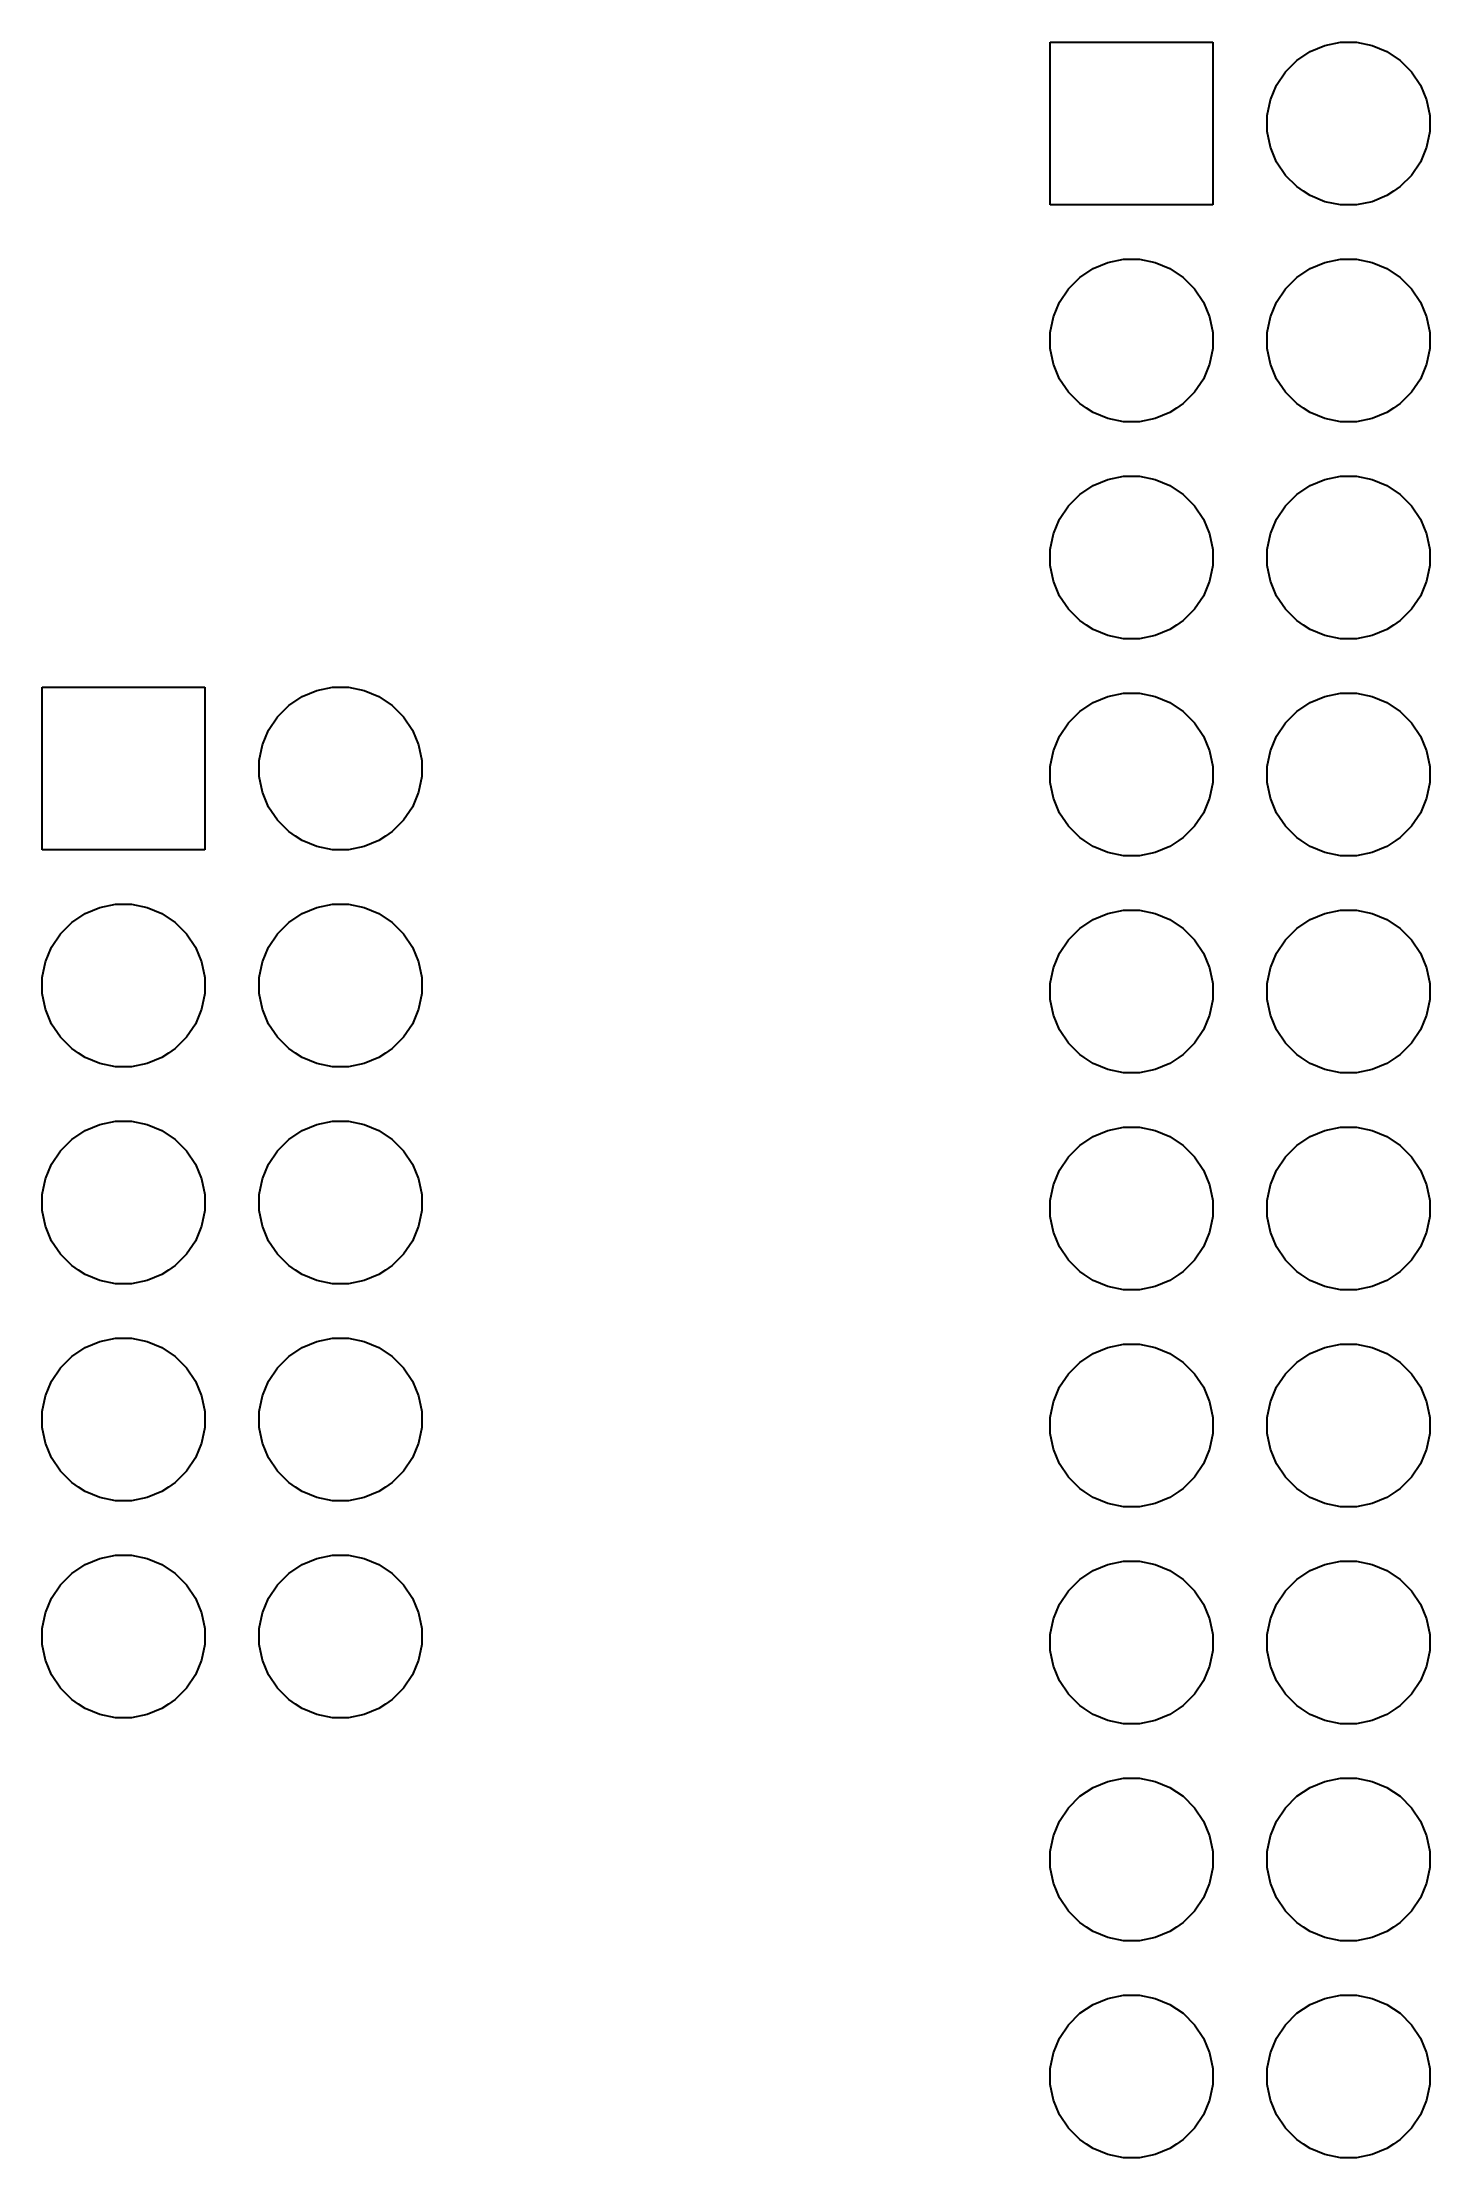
# Model space of a CAD drawing. Extents: x 117.2 to 133.4, y -107.6 to -82.8.
import ezdxf

# ---------------------------------------------------------------- set-up
doc = ezdxf.new("R2010")
doc.units = 0
doc.header["$MEASUREMENT"] = 0
doc.layers.add('BLACK', color=7, linetype='CONTINUOUS')

msp = doc.modelspace()

# ---------------------------------------------------------------- linework, layer by layer
at = {"layer": 'BLACK', "linetype": 'CONTINUOUS'}
for p, q in [((128.979, -84.721), (128.979, -82.819)), ((128.979, -82.819), (130.881, -82.819)), ((130.881, -82.819), (130.881, -84.721)), ((131.864, -83.0313), (132.02, -82.9272)), ((132.02, -82.9272), (132.193, -82.8555)), ((132.02, -82.9272), (132.02, -82.9272)), ((132.193, -82.8555), (132.376, -82.819)), ((132.376, -82.819), (132.564, -82.819)), ((132.564, -82.819), (132.747, -82.8555)), ((132.747, -82.8555), (132.92, -82.9272)), ((132.92, -82.9272), (132.92, -82.9272)), ((132.92, -82.9272), (133.076, -83.0313)), ((131.627, -83.3195), (131.731, -83.1638)), ((131.731, -83.1638), (131.864, -83.0313)), ((131.731, -83.1638), (131.731, -83.1638)), ((133.076, -83.0313), (133.209, -83.1638)), ((133.209, -83.1638), (133.209, -83.1638)), ((133.209, -83.1638), (133.313, -83.3195)), ((131.556, -83.4926), (131.627, -83.3195)), ((133.313, -83.3195), (133.384, -83.4926)), ((131.519, -83.6763), (131.556, -83.4926)), ((131.519, -83.8637), (131.519, -83.6763)), ((133.384, -83.4926), (133.421, -83.6763)), ((133.421, -83.6763), (133.421, -83.8637)), ((131.556, -84.0474), (131.519, -83.8637)), ((133.421, -83.8637), (133.384, -84.0474)), ((131.627, -84.2205), (131.556, -84.0474)), ((133.384, -84.0474), (133.313, -84.2205)), ((131.731, -84.3762), (131.627, -84.2205)), ((131.627, -84.2205), (131.627, -84.2205)), ((131.864, -84.5087), (131.731, -84.3762)), ((133.209, -84.3762), (133.076, -84.5087)), ((133.313, -84.2205), (133.209, -84.3762)), ((133.313, -84.2205), (133.313, -84.2205)), ((131.942, -84.5611), (131.864, -84.5087)), ((132.02, -84.6128), (131.942, -84.5611)), ((132.193, -84.6845), (132.02, -84.6128)), ((132.376, -84.721), (132.193, -84.6845)), ((132.747, -84.6845), (132.564, -84.721)), ((132.92, -84.6128), (132.747, -84.6845)), ((132.998, -84.5611), (132.92, -84.6128)), ((133.076, -84.5087), (132.998, -84.5611)), ((130.881, -84.721), (128.979, -84.721)), ((132.564, -84.721), (132.376, -84.721)), ((129.48, -85.4672), (129.653, -85.3955)), ((129.653, -85.3955), (129.836, -85.359)), ((129.836, -85.359), (130.024, -85.359)), ((130.024, -85.359), (130.207, -85.3955)), ((130.207, -85.3955), (130.38, -85.4672)), ((132.02, -85.4672), (132.193, -85.3955)), ((132.193, -85.3955), (132.376, -85.359)), ((132.376, -85.359), (132.564, -85.359)), ((132.564, -85.359), (132.747, -85.3955)), ((132.747, -85.3955), (132.92, -85.4672)), ((129.191, -85.7038), (129.324, -85.5713)), ((129.324, -85.5713), (129.48, -85.4672)), ((129.48, -85.4672), (129.48, -85.4672)), ((130.38, -85.4672), (130.38, -85.4672)), ((130.38, -85.4672), (130.536, -85.5713)), ((130.536, -85.5713), (130.669, -85.7038)), ((131.731, -85.7038), (131.864, -85.5713)), ((131.864, -85.5713), (132.02, -85.4672)), ((132.02, -85.4672), (132.02, -85.4672)), ((132.92, -85.4672), (132.92, -85.4672)), ((132.92, -85.4672), (133.076, -85.5713)), ((133.076, -85.5713), (133.209, -85.7038)), ((129.016, -86.0326), (129.087, -85.8595)), ((129.087, -85.8595), (129.191, -85.7038)), ((129.191, -85.7038), (129.191, -85.7038)), ((130.669, -85.7038), (130.669, -85.7038)), ((130.669, -85.7038), (130.773, -85.8595)), ((130.773, -85.8595), (130.844, -86.0326)), ((131.556, -86.0326), (131.627, -85.8595)), ((131.627, -85.8595), (131.731, -85.7038)), ((131.731, -85.7038), (131.731, -85.7038)), ((133.209, -85.7038), (133.209, -85.7038)), ((133.209, -85.7038), (133.313, -85.8595)), ((133.313, -85.8595), (133.384, -86.0326)), ((128.979, -86.2163), (129.016, -86.0326)), ((130.844, -86.0326), (130.881, -86.2163)), ((131.519, -86.2163), (131.556, -86.0326)), ((133.384, -86.0326), (133.421, -86.2163)), ((128.979, -86.4037), (128.979, -86.2163)), ((129.016, -86.5874), (128.979, -86.4037)), ((130.881, -86.4037), (130.844, -86.5874)), ((130.881, -86.2163), (130.881, -86.4037)), ((131.519, -86.4037), (131.519, -86.2163)), ((131.556, -86.5874), (131.519, -86.4037)), ((133.421, -86.4037), (133.384, -86.5874)), ((133.421, -86.2163), (133.421, -86.4037)), ((129.087, -86.7605), (129.016, -86.5874)), ((130.844, -86.5874), (130.773, -86.7605)), ((131.627, -86.7605), (131.556, -86.5874)), ((133.384, -86.5874), (133.313, -86.7605)), ((129.191, -86.9162), (129.087, -86.7605)), ((129.087, -86.7605), (129.087, -86.7605)), ((130.773, -86.7605), (130.669, -86.9162)), ((130.773, -86.7605), (130.773, -86.7605)), ((131.731, -86.9162), (131.627, -86.7605)), ((131.627, -86.7605), (131.627, -86.7605)), ((133.313, -86.7605), (133.209, -86.9162)), ((133.313, -86.7605), (133.313, -86.7605)), ((129.324, -87.0487), (129.191, -86.9162)), ((129.402, -87.1011), (129.324, -87.0487)), ((129.48, -87.1528), (129.402, -87.1011)), ((129.653, -87.2245), (129.48, -87.1528)), ((130.38, -87.1528), (130.207, -87.2245)), ((130.458, -87.1011), (130.38, -87.1528)), ((130.536, -87.0487), (130.458, -87.1011)), ((130.669, -86.9162), (130.536, -87.0487)), ((131.864, -87.0487), (131.731, -86.9162)), ((131.942, -87.1011), (131.864, -87.0487)), ((132.02, -87.1528), (131.942, -87.1011)), ((132.193, -87.2245), (132.02, -87.1528)), ((132.92, -87.1528), (132.747, -87.2245)), ((132.998, -87.1011), (132.92, -87.1528)), ((133.076, -87.0487), (132.998, -87.1011)), ((133.209, -86.9162), (133.076, -87.0487)), ((129.836, -87.261), (129.653, -87.2245)), ((130.024, -87.261), (129.836, -87.261)), ((130.207, -87.2245), (130.024, -87.261)), ((132.376, -87.261), (132.193, -87.2245)), ((132.564, -87.261), (132.376, -87.261)), ((132.747, -87.2245), (132.564, -87.261)), ((129.653, -87.9355), (129.836, -87.899)), ((129.836, -87.899), (130.024, -87.899)), ((130.024, -87.899), (130.207, -87.9355)), ((132.193, -87.9355), (132.376, -87.899)), ((132.376, -87.899), (132.564, -87.899)), ((132.564, -87.899), (132.747, -87.9355)), ((129.191, -88.2438), (129.324, -88.1113)), ((129.324, -88.1113), (129.48, -88.0072)), ((129.48, -88.0072), (129.653, -87.9355)), ((129.48, -88.0072), (129.48, -88.0072)), ((130.207, -87.9355), (130.38, -88.0072)), ((130.38, -88.0072), (130.38, -88.0072)), ((130.38, -88.0072), (130.536, -88.1113)), ((130.536, -88.1113), (130.669, -88.2438)), ((131.731, -88.2438), (131.864, -88.1113)), ((131.864, -88.1113), (132.02, -88.0072)), ((132.02, -88.0072), (132.193, -87.9355)), ((132.02, -88.0072), (132.02, -88.0072)), ((132.747, -87.9355), (132.92, -88.0072)), ((132.92, -88.0072), (132.92, -88.0072)), ((132.92, -88.0072), (133.076, -88.1113)), ((133.076, -88.1113), (133.209, -88.2438)), ((129.016, -88.5726), (129.087, -88.3995)), ((129.087, -88.3995), (129.191, -88.2438)), ((129.191, -88.2438), (129.191, -88.2438)), ((130.669, -88.2438), (130.669, -88.2438)), ((130.669, -88.2438), (130.773, -88.3995)), ((130.773, -88.3995), (130.844, -88.5726)), ((131.556, -88.5726), (131.627, -88.3995)), ((131.627, -88.3995), (131.731, -88.2438)), ((131.731, -88.2438), (131.731, -88.2438)), ((133.209, -88.2438), (133.209, -88.2438)), ((133.209, -88.2438), (133.313, -88.3995)), ((133.313, -88.3995), (133.384, -88.5726)), ((128.979, -88.7563), (129.016, -88.5726)), ((130.844, -88.5726), (130.881, -88.7563)), ((131.519, -88.7563), (131.556, -88.5726)), ((133.384, -88.5726), (133.421, -88.7563)), ((128.979, -88.9437), (128.979, -88.7563)), ((130.881, -88.7563), (130.881, -88.9437)), ((131.519, -88.9437), (131.519, -88.7563)), ((133.421, -88.7563), (133.421, -88.9437)), ((129.016, -89.1274), (128.979, -88.9437)), ((129.087, -89.3005), (129.016, -89.1274)), ((130.844, -89.1274), (130.773, -89.3005)), ((130.881, -88.9437), (130.844, -89.1274)), ((131.556, -89.1274), (131.519, -88.9437)), ((131.627, -89.3005), (131.556, -89.1274)), ((133.384, -89.1274), (133.313, -89.3005)), ((133.421, -88.9437), (133.384, -89.1274)), ((129.191, -89.4562), (129.087, -89.3005)), ((129.087, -89.3005), (129.087, -89.3005)), ((130.773, -89.3005), (130.669, -89.4562)), ((130.773, -89.3005), (130.773, -89.3005)), ((131.731, -89.4562), (131.627, -89.3005)), ((131.627, -89.3005), (131.627, -89.3005)), ((133.313, -89.3005), (133.209, -89.4562)), ((133.313, -89.3005), (133.313, -89.3005)), ((129.324, -89.5887), (129.191, -89.4562)), ((129.402, -89.6411), (129.324, -89.5887)), ((130.536, -89.5887), (130.458, -89.6411)), ((130.669, -89.4562), (130.536, -89.5887)), ((131.864, -89.5887), (131.731, -89.4562)), ((131.942, -89.6411), (131.864, -89.5887)), ((133.076, -89.5887), (132.998, -89.6411)), ((133.209, -89.4562), (133.076, -89.5887)), ((129.48, -89.6928), (129.402, -89.6411)), ((129.653, -89.7645), (129.48, -89.6928)), ((129.836, -89.801), (129.653, -89.7645)), ((130.024, -89.801), (129.836, -89.801)), ((130.207, -89.7645), (130.024, -89.801)), ((130.38, -89.6928), (130.207, -89.7645)), ((130.458, -89.6411), (130.38, -89.6928)), ((132.02, -89.6928), (131.942, -89.6411)), ((132.193, -89.7645), (132.02, -89.6928)), ((132.376, -89.801), (132.193, -89.7645)), ((132.564, -89.801), (132.376, -89.801)), ((132.747, -89.7645), (132.564, -89.801)), ((132.92, -89.6928), (132.747, -89.7645)), ((132.998, -89.6411), (132.92, -89.6928)), ((117.179, -92.271), (117.179, -90.369)), ((117.179, -90.369), (119.081, -90.369)), ((119.081, -90.369), (119.081, -92.271)), ((120.393, -90.4055), (120.576, -90.369)), ((120.576, -90.369), (120.764, -90.369)), ((120.764, -90.369), (120.947, -90.4055)), ((119.931, -90.7138), (120.064, -90.5813)), ((120.064, -90.5813), (120.22, -90.4772)), ((120.22, -90.4772), (120.393, -90.4055)), ((120.22, -90.4772), (120.22, -90.4772)), ((120.947, -90.4055), (121.12, -90.4772)), ((121.12, -90.4772), (121.12, -90.4772)), ((121.12, -90.4772), (121.276, -90.5813)), ((121.276, -90.5813), (121.409, -90.7138)), ((129.324, -90.6513), (129.48, -90.5472)), ((129.48, -90.5472), (129.653, -90.4755)), ((129.48, -90.5472), (129.48, -90.5472)), ((129.653, -90.4755), (129.836, -90.439)), ((129.836, -90.439), (130.024, -90.439)), ((130.024, -90.439), (130.207, -90.4755)), ((130.207, -90.4755), (130.38, -90.5472)), ((130.38, -90.5472), (130.38, -90.5472)), ((130.38, -90.5472), (130.536, -90.6513)), ((131.864, -90.6513), (132.02, -90.5472)), ((132.02, -90.5472), (132.193, -90.4755)), ((132.02, -90.5472), (132.02, -90.5472)), ((132.193, -90.4755), (132.376, -90.439)), ((132.376, -90.439), (132.564, -90.439)), ((132.564, -90.439), (132.747, -90.4755)), ((132.747, -90.4755), (132.92, -90.5472)), ((132.92, -90.5472), (132.92, -90.5472)), ((132.92, -90.5472), (133.076, -90.6513)), ((119.756, -91.0426), (119.827, -90.8695)), ((119.827, -90.8695), (119.931, -90.7138)), ((119.931, -90.7138), (119.931, -90.7138)), ((121.409, -90.7138), (121.409, -90.7138)), ((121.409, -90.7138), (121.513, -90.8695)), ((121.513, -90.8695), (121.584, -91.0426)), ((129.087, -90.9395), (129.191, -90.7838)), ((129.191, -90.7838), (129.324, -90.6513)), ((129.191, -90.7838), (129.191, -90.7838)), ((130.536, -90.6513), (130.669, -90.7838)), ((130.669, -90.7838), (130.669, -90.7838)), ((130.669, -90.7838), (130.773, -90.9395)), ((131.627, -90.9395), (131.731, -90.7838)), ((131.731, -90.7838), (131.864, -90.6513)), ((131.731, -90.7838), (131.731, -90.7838)), ((133.076, -90.6513), (133.209, -90.7838)), ((133.209, -90.7838), (133.209, -90.7838)), ((133.209, -90.7838), (133.313, -90.9395)), ((119.719, -91.2263), (119.756, -91.0426)), ((121.584, -91.0426), (121.621, -91.2263)), ((128.979, -91.2963), (129.016, -91.1126)), ((129.016, -91.1126), (129.087, -90.9395)), ((130.773, -90.9395), (130.844, -91.1126)), ((130.844, -91.1126), (130.881, -91.2963)), ((131.519, -91.2963), (131.556, -91.1126)), ((131.556, -91.1126), (131.627, -90.9395)), ((133.313, -90.9395), (133.384, -91.1126)), ((133.384, -91.1126), (133.421, -91.2963)), ((119.719, -91.4137), (119.719, -91.2263)), ((121.621, -91.2263), (121.621, -91.4137)), ((128.979, -91.4837), (128.979, -91.2963)), ((130.881, -91.2963), (130.881, -91.4837)), ((131.519, -91.4837), (131.519, -91.2963)), ((133.421, -91.2963), (133.421, -91.4837)), ((119.756, -91.5974), (119.719, -91.4137)), ((119.827, -91.7705), (119.756, -91.5974)), ((121.584, -91.5974), (121.513, -91.7705)), ((121.621, -91.4137), (121.584, -91.5974)), ((129.016, -91.6674), (128.979, -91.4837)), ((130.881, -91.4837), (130.844, -91.6674)), ((131.556, -91.6674), (131.519, -91.4837)), ((133.421, -91.4837), (133.384, -91.6674)), ((119.931, -91.9262), (119.827, -91.7705)), ((119.827, -91.7705), (119.827, -91.7705)), ((121.513, -91.7705), (121.409, -91.9262)), ((121.513, -91.7705), (121.513, -91.7705)), ((129.087, -91.8405), (129.016, -91.6674)), ((129.191, -91.9962), (129.087, -91.8405)), ((129.087, -91.8405), (129.087, -91.8405)), ((130.773, -91.8405), (130.669, -91.9962)), ((130.844, -91.6674), (130.773, -91.8405)), ((130.773, -91.8405), (130.773, -91.8405)), ((131.627, -91.8405), (131.556, -91.6674)), ((131.731, -91.9962), (131.627, -91.8405)), ((131.627, -91.8405), (131.627, -91.8405)), ((133.313, -91.8405), (133.209, -91.9962)), ((133.384, -91.6674), (133.313, -91.8405)), ((133.313, -91.8405), (133.313, -91.8405)), ((120.064, -92.0587), (119.931, -91.9262)), ((120.142, -92.1111), (120.064, -92.0587)), ((120.22, -92.1628), (120.142, -92.1111)), ((121.198, -92.1111), (121.12, -92.1628)), ((121.276, -92.0587), (121.198, -92.1111)), ((121.409, -91.9262), (121.276, -92.0587)), ((129.324, -92.1287), (129.191, -91.9962)), ((130.669, -91.9962), (130.536, -92.1287)), ((131.864, -92.1287), (131.731, -91.9962)), ((133.209, -91.9962), (133.076, -92.1287)), ((119.081, -92.271), (117.179, -92.271)), ((120.393, -92.2345), (120.22, -92.1628)), ((120.576, -92.271), (120.393, -92.2345)), ((120.764, -92.271), (120.576, -92.271)), ((120.947, -92.2345), (120.764, -92.271)), ((121.12, -92.1628), (120.947, -92.2345)), ((129.375, -92.1628), (129.324, -92.1287)), ((129.48, -92.2328), (129.375, -92.1628)), ((129.653, -92.3045), (129.48, -92.2328)), ((129.836, -92.341), (129.653, -92.3045)), ((130.024, -92.341), (129.836, -92.341)), ((130.207, -92.3045), (130.024, -92.341)), ((130.38, -92.2328), (130.207, -92.3045)), ((130.485, -92.1628), (130.38, -92.2328)), ((130.536, -92.1287), (130.485, -92.1628)), ((131.915, -92.1628), (131.864, -92.1287)), ((132.02, -92.2328), (131.915, -92.1628)), ((132.193, -92.3045), (132.02, -92.2328)), ((132.376, -92.341), (132.193, -92.3045)), ((132.564, -92.341), (132.376, -92.341)), ((132.747, -92.3045), (132.564, -92.341)), ((132.92, -92.2328), (132.747, -92.3045)), ((133.025, -92.1628), (132.92, -92.2328)), ((133.076, -92.1287), (133.025, -92.1628)), ((117.524, -93.1213), (117.68, -93.0172)), ((117.68, -93.0172), (117.853, -92.9455)), ((117.68, -93.0172), (117.68, -93.0172)), ((117.853, -92.9455), (118.036, -92.909)), ((118.036, -92.909), (118.224, -92.909)), ((118.224, -92.909), (118.407, -92.9455)), ((118.407, -92.9455), (118.58, -93.0172)), ((118.58, -93.0172), (118.58, -93.0172)), ((118.58, -93.0172), (118.736, -93.1213)), ((120.064, -93.1213), (120.22, -93.0172)), ((120.22, -93.0172), (120.393, -92.9455)), ((120.22, -93.0172), (120.22, -93.0172)), ((120.393, -92.9455), (120.576, -92.909)), ((120.576, -92.909), (120.764, -92.909)), ((120.764, -92.909), (120.947, -92.9455)), ((120.947, -92.9455), (121.12, -93.0172)), ((121.12, -93.0172), (121.12, -93.0172)), ((121.12, -93.0172), (121.276, -93.1213)), ((129.324, -93.1913), (129.48, -93.0872)), ((129.48, -93.0872), (129.653, -93.0155)), ((129.48, -93.0872), (129.48, -93.0872)), ((129.653, -93.0155), (129.836, -92.979)), ((129.836, -92.979), (130.024, -92.979)), ((130.024, -92.979), (130.207, -93.0155)), ((130.207, -93.0155), (130.38, -93.0872)), ((130.38, -93.0872), (130.38, -93.0872)), ((130.38, -93.0872), (130.536, -93.1913)), ((131.864, -93.1913), (132.02, -93.0872)), ((132.02, -93.0872), (132.193, -93.0155)), ((132.02, -93.0872), (132.02, -93.0872)), ((132.193, -93.0155), (132.376, -92.979)), ((132.376, -92.979), (132.564, -92.979)), ((132.564, -92.979), (132.747, -93.0155)), ((132.747, -93.0155), (132.92, -93.0872)), ((132.92, -93.0872), (132.92, -93.0872)), ((132.92, -93.0872), (133.076, -93.1913)), ((117.287, -93.4095), (117.391, -93.2538)), ((117.391, -93.2538), (117.524, -93.1213)), ((117.391, -93.2538), (117.391, -93.2538)), ((118.736, -93.1213), (118.869, -93.2538)), ((118.869, -93.2538), (118.869, -93.2538)), ((118.869, -93.2538), (118.973, -93.4095)), ((119.827, -93.4095), (119.931, -93.2538)), ((119.931, -93.2538), (120.064, -93.1213)), ((119.931, -93.2538), (119.931, -93.2538)), ((121.276, -93.1213), (121.409, -93.2538)), ((121.409, -93.2538), (121.409, -93.2538)), ((121.409, -93.2538), (121.513, -93.4095)), ((129.087, -93.4795), (129.191, -93.3238)), ((129.191, -93.3238), (129.324, -93.1913)), ((129.191, -93.3238), (129.191, -93.3238)), ((130.536, -93.1913), (130.669, -93.3238)), ((130.669, -93.3238), (130.669, -93.3238)), ((130.669, -93.3238), (130.773, -93.4795)), ((131.627, -93.4795), (131.731, -93.3238)), ((131.731, -93.3238), (131.864, -93.1913)), ((131.731, -93.3238), (131.731, -93.3238)), ((133.076, -93.1913), (133.209, -93.3238)), ((133.209, -93.3238), (133.209, -93.3238)), ((133.209, -93.3238), (133.313, -93.4795)), ((117.179, -93.7663), (117.216, -93.5826)), ((117.216, -93.5826), (117.287, -93.4095)), ((118.973, -93.4095), (119.044, -93.5826)), ((119.044, -93.5826), (119.081, -93.7663)), ((119.719, -93.7663), (119.756, -93.5826)), ((119.756, -93.5826), (119.827, -93.4095)), ((121.513, -93.4095), (121.584, -93.5826)), ((121.584, -93.5826), (121.621, -93.7663)), ((129.016, -93.6526), (129.087, -93.4795)), ((130.773, -93.4795), (130.844, -93.6526)), ((131.556, -93.6526), (131.627, -93.4795)), ((133.313, -93.4795), (133.384, -93.6526)), ((117.179, -93.9537), (117.179, -93.7663)), ((119.081, -93.7663), (119.081, -93.9537)), ((119.719, -93.9537), (119.719, -93.7663)), ((121.621, -93.7663), (121.621, -93.9537)), ((128.979, -93.8363), (129.016, -93.6526)), ((128.979, -94.0237), (128.979, -93.8363)), ((130.844, -93.6526), (130.881, -93.8363)), ((130.881, -93.8363), (130.881, -94.0237)), ((131.519, -93.8363), (131.556, -93.6526)), ((131.519, -94.0237), (131.519, -93.8363)), ((133.384, -93.6526), (133.421, -93.8363)), ((133.421, -93.8363), (133.421, -94.0237)), ((117.216, -94.1374), (117.179, -93.9537)), ((119.081, -93.9537), (119.044, -94.1374)), ((119.756, -94.1374), (119.719, -93.9537)), ((121.621, -93.9537), (121.584, -94.1374)), ((129.016, -94.2074), (128.979, -94.0237)), ((130.881, -94.0237), (130.844, -94.2074)), ((131.556, -94.2074), (131.519, -94.0237)), ((133.421, -94.0237), (133.384, -94.2074)), ((117.287, -94.3105), (117.216, -94.1374)), ((117.391, -94.4662), (117.287, -94.3105)), ((117.287, -94.3105), (117.287, -94.3105)), ((118.973, -94.3105), (118.869, -94.4662)), ((119.044, -94.1374), (118.973, -94.3105)), ((118.973, -94.3105), (118.973, -94.3105)), ((119.827, -94.3105), (119.756, -94.1374)), ((119.931, -94.4662), (119.827, -94.3105)), ((119.827, -94.3105), (119.827, -94.3105)), ((121.513, -94.3105), (121.409, -94.4662)), ((121.584, -94.1374), (121.513, -94.3105)), ((121.513, -94.3105), (121.513, -94.3105)), ((129.087, -94.3805), (129.016, -94.2074)), ((130.844, -94.2074), (130.773, -94.3805)), ((131.627, -94.3805), (131.556, -94.2074)), ((133.384, -94.2074), (133.313, -94.3805)), ((117.524, -94.5987), (117.391, -94.4662)), ((118.869, -94.4662), (118.736, -94.5987)), ((120.064, -94.5987), (119.931, -94.4662)), ((121.409, -94.4662), (121.276, -94.5987)), ((129.191, -94.5362), (129.087, -94.3805)), ((129.087, -94.3805), (129.087, -94.3805)), ((129.324, -94.6687), (129.191, -94.5362)), ((130.669, -94.5362), (130.536, -94.6687)), ((130.773, -94.3805), (130.669, -94.5362)), ((130.773, -94.3805), (130.773, -94.3805)), ((131.731, -94.5362), (131.627, -94.3805)), ((131.627, -94.3805), (131.627, -94.3805)), ((131.864, -94.6687), (131.731, -94.5362)), ((133.209, -94.5362), (133.076, -94.6687)), ((133.313, -94.3805), (133.209, -94.5362)), ((133.313, -94.3805), (133.313, -94.3805)), ((117.602, -94.6511), (117.524, -94.5987)), ((117.68, -94.7028), (117.602, -94.6511)), ((117.853, -94.7745), (117.68, -94.7028)), ((118.036, -94.811), (117.853, -94.7745)), ((118.224, -94.811), (118.036, -94.811)), ((118.407, -94.7745), (118.224, -94.811)), ((118.58, -94.7028), (118.407, -94.7745)), ((118.658, -94.6511), (118.58, -94.7028)), ((118.736, -94.5987), (118.658, -94.6511)), ((120.142, -94.6511), (120.064, -94.5987)), ((120.22, -94.7028), (120.142, -94.6511)), ((120.393, -94.7745), (120.22, -94.7028)), ((120.576, -94.811), (120.393, -94.7745)), ((120.764, -94.811), (120.576, -94.811)), ((120.947, -94.7745), (120.764, -94.811)), ((121.12, -94.7028), (120.947, -94.7745)), ((121.198, -94.6511), (121.12, -94.7028)), ((121.276, -94.5987), (121.198, -94.6511)), ((129.375, -94.7028), (129.324, -94.6687)), ((129.48, -94.7728), (129.375, -94.7028)), ((129.653, -94.8445), (129.48, -94.7728)), ((130.38, -94.7728), (130.207, -94.8445)), ((130.485, -94.7028), (130.38, -94.7728)), ((130.536, -94.6687), (130.485, -94.7028)), ((131.915, -94.7028), (131.864, -94.6687)), ((132.02, -94.7728), (131.915, -94.7028)), ((132.193, -94.8445), (132.02, -94.7728)), ((132.92, -94.7728), (132.747, -94.8445)), ((133.025, -94.7028), (132.92, -94.7728)), ((133.076, -94.6687), (133.025, -94.7028)), ((129.836, -94.881), (129.653, -94.8445)), ((130.024, -94.881), (129.836, -94.881)), ((130.207, -94.8445), (130.024, -94.881)), ((132.376, -94.881), (132.193, -94.8445)), ((132.564, -94.881), (132.376, -94.881)), ((132.747, -94.8445), (132.564, -94.881)), ((117.524, -95.6613), (117.68, -95.5572)), ((117.68, -95.5572), (117.853, -95.4855)), ((117.68, -95.5572), (117.68, -95.5572)), ((117.853, -95.4855), (118.036, -95.449)), ((118.036, -95.449), (118.224, -95.449)), ((118.224, -95.449), (118.407, -95.4855)), ((118.407, -95.4855), (118.58, -95.5572)), ((118.58, -95.5572), (118.58, -95.5572)), ((118.58, -95.5572), (118.736, -95.6613)), ((120.064, -95.6613), (120.22, -95.5572)), ((120.22, -95.5572), (120.393, -95.4855)), ((120.22, -95.5572), (120.22, -95.5572)), ((120.393, -95.4855), (120.576, -95.449)), ((120.576, -95.449), (120.764, -95.449)), ((120.764, -95.449), (120.947, -95.4855)), ((120.947, -95.4855), (121.12, -95.5572)), ((121.12, -95.5572), (121.12, -95.5572)), ((121.12, -95.5572), (121.276, -95.6613)), ((129.48, -95.6272), (129.653, -95.5555)), ((129.653, -95.5555), (129.836, -95.519)), ((129.836, -95.519), (130.024, -95.519)), ((130.024, -95.519), (130.207, -95.5555)), ((130.207, -95.5555), (130.38, -95.6272)), ((132.02, -95.6272), (132.193, -95.5555)), ((132.193, -95.5555), (132.376, -95.519)), ((132.376, -95.519), (132.564, -95.519)), ((132.564, -95.519), (132.747, -95.5555)), ((132.747, -95.5555), (132.92, -95.6272)), ((117.287, -95.9495), (117.391, -95.7938)), ((117.391, -95.7938), (117.524, -95.6613)), ((117.391, -95.7938), (117.391, -95.7938)), ((118.736, -95.6613), (118.869, -95.7938)), ((118.869, -95.7938), (118.869, -95.7938)), ((118.869, -95.7938), (118.973, -95.9495)), ((119.827, -95.9495), (119.931, -95.7938)), ((119.931, -95.7938), (120.064, -95.6613)), ((119.931, -95.7938), (119.931, -95.7938)), ((121.276, -95.6613), (121.409, -95.7938)), ((121.409, -95.7938), (121.409, -95.7938)), ((121.409, -95.7938), (121.513, -95.9495)), ((129.191, -95.8638), (129.324, -95.7313)), ((129.324, -95.7313), (129.48, -95.6272)), ((129.48, -95.6272), (129.48, -95.6272)), ((130.38, -95.6272), (130.38, -95.6272)), ((130.38, -95.6272), (130.536, -95.7313)), ((130.536, -95.7313), (130.669, -95.8638)), ((131.731, -95.8638), (131.864, -95.7313)), ((131.864, -95.7313), (132.02, -95.6272)), ((132.02, -95.6272), (132.02, -95.6272)), ((132.92, -95.6272), (132.92, -95.6272)), ((132.92, -95.6272), (133.076, -95.7313)), ((133.076, -95.7313), (133.209, -95.8638)), ((117.216, -96.1226), (117.287, -95.9495)), ((118.973, -95.9495), (119.044, -96.1226)), ((119.756, -96.1226), (119.827, -95.9495)), ((121.513, -95.9495), (121.584, -96.1226)), ((129.016, -96.1926), (129.087, -96.0195)), ((129.087, -96.0195), (129.191, -95.8638)), ((129.191, -95.8638), (129.191, -95.8638)), ((130.669, -95.8638), (130.669, -95.8638)), ((130.669, -95.8638), (130.773, -96.0195)), ((130.773, -96.0195), (130.844, -96.1926)), ((131.556, -96.1926), (131.627, -96.0195)), ((131.627, -96.0195), (131.731, -95.8638)), ((131.731, -95.8638), (131.731, -95.8638)), ((133.209, -95.8638), (133.209, -95.8638)), ((133.209, -95.8638), (133.313, -96.0195)), ((133.313, -96.0195), (133.384, -96.1926)), ((117.179, -96.3063), (117.216, -96.1226)), ((117.179, -96.4937), (117.179, -96.3063)), ((119.044, -96.1226), (119.081, -96.3063)), ((119.081, -96.3063), (119.081, -96.4937)), ((119.719, -96.3063), (119.756, -96.1226)), ((119.719, -96.4937), (119.719, -96.3063)), ((121.584, -96.1226), (121.621, -96.3063)), ((121.621, -96.3063), (121.621, -96.4937)), ((128.979, -96.3763), (129.016, -96.1926)), ((130.844, -96.1926), (130.881, -96.3763)), ((131.519, -96.3763), (131.556, -96.1926)), ((133.384, -96.1926), (133.421, -96.3763)), ((117.216, -96.6774), (117.179, -96.4937)), ((119.081, -96.4937), (119.044, -96.6774)), ((119.756, -96.6774), (119.719, -96.4937)), ((121.621, -96.4937), (121.584, -96.6774)), ((128.979, -96.5637), (128.979, -96.3763)), ((129.016, -96.7474), (128.979, -96.5637)), ((130.881, -96.5637), (130.844, -96.7474)), ((130.881, -96.3763), (130.881, -96.5637)), ((131.519, -96.5637), (131.519, -96.3763)), ((131.556, -96.7474), (131.519, -96.5637)), ((133.421, -96.5637), (133.384, -96.7474)), ((133.421, -96.3763), (133.421, -96.5637)), ((117.287, -96.8505), (117.216, -96.6774)), ((119.044, -96.6774), (118.973, -96.8505)), ((119.827, -96.8505), (119.756, -96.6774)), ((121.584, -96.6774), (121.513, -96.8505)), ((129.087, -96.9205), (129.016, -96.7474)), ((130.844, -96.7474), (130.773, -96.9205)), ((131.627, -96.9205), (131.556, -96.7474)), ((133.384, -96.7474), (133.313, -96.9205)), ((117.391, -97.0062), (117.287, -96.8505)), ((117.287, -96.8505), (117.287, -96.8505)), ((117.524, -97.1387), (117.391, -97.0062)), ((118.869, -97.0062), (118.736, -97.1387)), ((118.973, -96.8505), (118.869, -97.0062)), ((118.973, -96.8505), (118.973, -96.8505)), ((119.931, -97.0062), (119.827, -96.8505)), ((119.827, -96.8505), (119.827, -96.8505)), ((120.064, -97.1387), (119.931, -97.0062)), ((121.409, -97.0062), (121.276, -97.1387)), ((121.513, -96.8505), (121.409, -97.0062)), ((121.513, -96.8505), (121.513, -96.8505)), ((129.191, -97.0762), (129.087, -96.9205)), ((129.087, -96.9205), (129.087, -96.9205)), ((130.773, -96.9205), (130.669, -97.0762)), ((130.773, -96.9205), (130.773, -96.9205)), ((131.731, -97.0762), (131.627, -96.9205)), ((131.627, -96.9205), (131.627, -96.9205)), ((133.313, -96.9205), (133.209, -97.0762)), ((133.313, -96.9205), (133.313, -96.9205)), ((117.602, -97.1911), (117.524, -97.1387)), ((117.68, -97.2428), (117.602, -97.1911)), ((117.853, -97.3145), (117.68, -97.2428)), ((118.036, -97.351), (117.853, -97.3145)), ((118.407, -97.3145), (118.224, -97.351)), ((118.58, -97.2428), (118.407, -97.3145)), ((118.658, -97.1911), (118.58, -97.2428)), ((118.736, -97.1387), (118.658, -97.1911)), ((120.142, -97.1911), (120.064, -97.1387)), ((120.22, -97.2428), (120.142, -97.1911)), ((120.393, -97.3145), (120.22, -97.2428)), ((120.576, -97.351), (120.393, -97.3145)), ((120.947, -97.3145), (120.764, -97.351)), ((121.12, -97.2428), (120.947, -97.3145)), ((121.198, -97.1911), (121.12, -97.2428)), ((121.276, -97.1387), (121.198, -97.1911)), ((129.324, -97.2087), (129.191, -97.0762)), ((129.375, -97.2428), (129.324, -97.2087)), ((129.48, -97.3128), (129.375, -97.2428)), ((129.653, -97.3845), (129.48, -97.3128)), ((130.38, -97.3128), (130.207, -97.3845)), ((130.485, -97.2428), (130.38, -97.3128)), ((130.536, -97.2087), (130.485, -97.2428)), ((130.669, -97.0762), (130.536, -97.2087)), ((131.864, -97.2087), (131.731, -97.0762)), ((131.915, -97.2428), (131.864, -97.2087)), ((132.02, -97.3128), (131.915, -97.2428)), ((132.193, -97.3845), (132.02, -97.3128)), ((132.92, -97.3128), (132.747, -97.3845)), ((133.025, -97.2428), (132.92, -97.3128)), ((133.076, -97.2087), (133.025, -97.2428)), ((133.209, -97.0762), (133.076, -97.2087)), ((118.224, -97.351), (118.036, -97.351)), ((120.764, -97.351), (120.576, -97.351)), ((129.836, -97.421), (129.653, -97.3845)), ((130.024, -97.421), (129.836, -97.421)), ((130.207, -97.3845), (130.024, -97.421)), ((132.376, -97.421), (132.193, -97.3845)), ((132.564, -97.421), (132.376, -97.421)), ((132.747, -97.3845), (132.564, -97.421)), ((117.68, -98.0972), (117.853, -98.0255)), ((117.853, -98.0255), (118.036, -97.989)), ((118.036, -97.989), (118.224, -97.989)), ((118.224, -97.989), (118.407, -98.0255)), ((118.407, -98.0255), (118.58, -98.0972)), ((120.22, -98.0972), (120.393, -98.0255)), ((120.393, -98.0255), (120.576, -97.989)), ((120.576, -97.989), (120.764, -97.989)), ((120.764, -97.989), (120.947, -98.0255)), ((120.947, -98.0255), (121.12, -98.0972)), ((117.391, -98.3338), (117.524, -98.2013)), ((117.524, -98.2013), (117.68, -98.0972)), ((117.68, -98.0972), (117.68, -98.0972)), ((118.58, -98.0972), (118.58, -98.0972)), ((118.58, -98.0972), (118.736, -98.2013)), ((118.736, -98.2013), (118.869, -98.3338)), ((119.931, -98.3338), (120.064, -98.2013)), ((120.064, -98.2013), (120.22, -98.0972)), ((120.22, -98.0972), (120.22, -98.0972)), ((121.12, -98.0972), (121.12, -98.0972)), ((121.12, -98.0972), (121.276, -98.2013)), ((121.276, -98.2013), (121.409, -98.3338)), ((129.191, -98.4038), (129.324, -98.2713)), ((129.324, -98.2713), (129.48, -98.1672)), ((129.48, -98.1672), (129.653, -98.0955)), ((129.48, -98.1672), (129.48, -98.1672)), ((129.653, -98.0955), (129.836, -98.059)), ((129.836, -98.059), (130.024, -98.059)), ((130.024, -98.059), (130.207, -98.0955)), ((130.207, -98.0955), (130.38, -98.1672)), ((130.38, -98.1672), (130.38, -98.1672)), ((130.38, -98.1672), (130.536, -98.2713)), ((130.536, -98.2713), (130.669, -98.4038)), ((131.731, -98.4038), (131.864, -98.2713)), ((131.864, -98.2713), (132.02, -98.1672)), ((132.02, -98.1672), (132.193, -98.0955)), ((132.02, -98.1672), (132.02, -98.1672)), ((132.193, -98.0955), (132.376, -98.059)), ((132.376, -98.059), (132.564, -98.059)), ((132.564, -98.059), (132.747, -98.0955)), ((132.747, -98.0955), (132.92, -98.1672)), ((132.92, -98.1672), (132.92, -98.1672)), ((132.92, -98.1672), (133.076, -98.2713)), ((133.076, -98.2713), (133.209, -98.4038)), ((117.216, -98.6626), (117.287, -98.4895)), ((117.287, -98.4895), (117.391, -98.3338)), ((117.391, -98.3338), (117.391, -98.3338)), ((118.869, -98.3338), (118.869, -98.3338)), ((118.869, -98.3338), (118.973, -98.4895)), ((118.973, -98.4895), (119.044, -98.6626)), ((119.756, -98.6626), (119.827, -98.4895)), ((119.827, -98.4895), (119.931, -98.3338)), ((119.931, -98.3338), (119.931, -98.3338)), ((121.409, -98.3338), (121.409, -98.3338)), ((121.409, -98.3338), (121.513, -98.4895)), ((121.513, -98.4895), (121.584, -98.6626)), ((129.087, -98.5595), (129.191, -98.4038)), ((129.191, -98.4038), (129.191, -98.4038)), ((130.669, -98.4038), (130.669, -98.4038)), ((130.669, -98.4038), (130.773, -98.5595)), ((131.627, -98.5595), (131.731, -98.4038)), ((131.731, -98.4038), (131.731, -98.4038)), ((133.209, -98.4038), (133.209, -98.4038)), ((133.209, -98.4038), (133.313, -98.5595)), ((117.179, -98.8463), (117.216, -98.6626)), ((119.044, -98.6626), (119.081, -98.8463)), ((119.719, -98.8463), (119.756, -98.6626)), ((121.584, -98.6626), (121.621, -98.8463)), ((128.979, -98.9163), (129.016, -98.7326)), ((129.016, -98.7326), (129.087, -98.5595)), ((130.773, -98.5595), (130.844, -98.7326)), ((130.844, -98.7326), (130.881, -98.9163)), ((131.519, -98.9163), (131.556, -98.7326)), ((131.556, -98.7326), (131.627, -98.5595)), ((133.313, -98.5595), (133.384, -98.7326)), ((133.384, -98.7326), (133.421, -98.9163)), ((117.179, -99.0337), (117.179, -98.8463)), ((117.216, -99.2174), (117.179, -99.0337)), ((119.081, -99.0337), (119.044, -99.2174)), ((119.081, -98.8463), (119.081, -99.0337)), ((119.719, -99.0337), (119.719, -98.8463)), ((119.756, -99.2174), (119.719, -99.0337)), ((121.621, -99.0337), (121.584, -99.2174)), ((121.621, -98.8463), (121.621, -99.0337)), ((128.979, -99.1037), (128.979, -98.9163)), ((130.881, -98.9163), (130.881, -99.1037)), ((131.519, -99.1037), (131.519, -98.9163)), ((133.421, -98.9163), (133.421, -99.1037)), ((117.287, -99.3905), (117.216, -99.2174)), ((119.044, -99.2174), (118.973, -99.3905)), ((119.827, -99.3905), (119.756, -99.2174)), ((121.584, -99.2174), (121.513, -99.3905)), ((129.016, -99.2874), (128.979, -99.1037)), ((129.087, -99.4605), (129.016, -99.2874)), ((130.844, -99.2874), (130.773, -99.4605)), ((130.881, -99.1037), (130.844, -99.2874)), ((131.556, -99.2874), (131.519, -99.1037)), ((131.627, -99.4605), (131.556, -99.2874)), ((133.384, -99.2874), (133.313, -99.4605)), ((133.421, -99.1037), (133.384, -99.2874)), ((117.391, -99.5462), (117.287, -99.3905)), ((117.287, -99.3905), (117.287, -99.3905)), ((118.973, -99.3905), (118.869, -99.5462)), ((118.973, -99.3905), (118.973, -99.3905)), ((119.931, -99.5462), (119.827, -99.3905)), ((119.827, -99.3905), (119.827, -99.3905)), ((121.513, -99.3905), (121.409, -99.5462)), ((121.513, -99.3905), (121.513, -99.3905)), ((129.191, -99.6162), (129.087, -99.4605)), ((129.087, -99.4605), (129.087, -99.4605)), ((130.773, -99.4605), (130.669, -99.6162)), ((130.773, -99.4605), (130.773, -99.4605)), ((131.731, -99.6162), (131.627, -99.4605)), ((131.627, -99.4605), (131.627, -99.4605)), ((133.313, -99.4605), (133.209, -99.6162)), ((133.313, -99.4605), (133.313, -99.4605)), ((117.524, -99.6787), (117.391, -99.5462)), ((117.602, -99.7311), (117.524, -99.6787)), ((117.68, -99.7828), (117.602, -99.7311)), ((117.853, -99.8545), (117.68, -99.7828)), ((118.58, -99.7828), (118.407, -99.8545)), ((118.658, -99.7311), (118.58, -99.7828)), ((118.736, -99.6787), (118.658, -99.7311)), ((118.869, -99.5462), (118.736, -99.6787)), ((120.064, -99.6787), (119.931, -99.5462)), ((120.142, -99.7311), (120.064, -99.6787)), ((120.22, -99.7828), (120.142, -99.7311)), ((120.393, -99.8545), (120.22, -99.7828)), ((121.12, -99.7828), (120.947, -99.8545)), ((121.198, -99.7311), (121.12, -99.7828)), ((121.276, -99.6787), (121.198, -99.7311)), ((121.409, -99.5462), (121.276, -99.6787)), ((129.324, -99.7487), (129.191, -99.6162)), ((129.375, -99.7828), (129.324, -99.7487)), ((129.48, -99.8528), (129.375, -99.7828)), ((130.485, -99.7828), (130.38, -99.8528)), ((130.536, -99.7487), (130.485, -99.7828)), ((130.669, -99.6162), (130.536, -99.7487)), ((131.864, -99.7487), (131.731, -99.6162)), ((131.915, -99.7828), (131.864, -99.7487)), ((132.02, -99.8528), (131.915, -99.7828)), ((133.025, -99.7828), (132.92, -99.8528)), ((133.076, -99.7487), (133.025, -99.7828)), ((133.209, -99.6162), (133.076, -99.7487)), ((118.036, -99.891), (117.853, -99.8545)), ((118.224, -99.891), (118.036, -99.891)), ((118.407, -99.8545), (118.224, -99.891)), ((120.576, -99.891), (120.393, -99.8545)), ((120.764, -99.891), (120.576, -99.891)), ((120.947, -99.8545), (120.764, -99.891)), ((129.653, -99.9245), (129.48, -99.8528)), ((129.836, -99.961), (129.653, -99.9245)), ((130.024, -99.961), (129.836, -99.961)), ((130.207, -99.9245), (130.024, -99.961)), ((130.38, -99.8528), (130.207, -99.9245)), ((132.193, -99.9245), (132.02, -99.8528)), ((132.376, -99.961), (132.193, -99.9245)), ((132.564, -99.961), (132.376, -99.961)), ((132.747, -99.9245), (132.564, -99.961)), ((132.92, -99.8528), (132.747, -99.9245)), ((117.853, -100.566), (118.036, -100.529)), ((118.036, -100.529), (118.224, -100.529)), ((118.224, -100.529), (118.407, -100.566)), ((120.393, -100.566), (120.576, -100.529)), ((120.576, -100.529), (120.764, -100.529)), ((120.764, -100.529), (120.947, -100.566)), ((117.391, -100.874), (117.524, -100.741)), ((117.524, -100.741), (117.68, -100.637)), ((117.68, -100.637), (117.853, -100.566)), ((117.68, -100.637), (117.68, -100.637)), ((118.407, -100.566), (118.58, -100.637)), ((118.58, -100.637), (118.58, -100.637)), ((118.58, -100.637), (118.736, -100.741)), ((118.736, -100.741), (118.869, -100.874)), ((119.931, -100.874), (120.064, -100.741)), ((120.064, -100.741), (120.22, -100.637)), ((120.22, -100.637), (120.393, -100.566)), ((120.22, -100.637), (120.22, -100.637)), ((120.947, -100.566), (121.12, -100.637)), ((121.12, -100.637), (121.12, -100.637)), ((121.12, -100.637), (121.276, -100.741)), ((121.276, -100.741), (121.409, -100.874)), ((129.324, -100.811), (129.48, -100.707)), ((129.48, -100.707), (129.653, -100.636)), ((129.48, -100.707), (129.48, -100.707)), ((129.653, -100.636), (129.836, -100.599)), ((129.836, -100.599), (130.024, -100.599)), ((130.024, -100.599), (130.207, -100.636)), ((130.207, -100.636), (130.38, -100.707)), ((130.38, -100.707), (130.38, -100.707)), ((130.38, -100.707), (130.536, -100.811)), ((131.864, -100.811), (132.02, -100.707)), ((132.02, -100.707), (132.193, -100.636)), ((132.02, -100.707), (132.02, -100.707)), ((132.193, -100.636), (132.376, -100.599)), ((132.376, -100.599), (132.564, -100.599)), ((132.564, -100.599), (132.747, -100.636)), ((132.747, -100.636), (132.92, -100.707)), ((132.92, -100.707), (132.92, -100.707)), ((132.92, -100.707), (133.076, -100.811)), ((117.287, -101.03), (117.391, -100.874)), ((117.391, -100.874), (117.391, -100.874)), ((118.869, -100.874), (118.869, -100.874)), ((118.869, -100.874), (118.973, -101.03)), ((119.827, -101.03), (119.931, -100.874)), ((119.931, -100.874), (119.931, -100.874)), ((121.409, -100.874), (121.409, -100.874)), ((121.409, -100.874), (121.513, -101.03)), ((129.087, -101.1), (129.191, -100.944)), ((129.191, -100.944), (129.324, -100.811)), ((129.191, -100.944), (129.191, -100.944)), ((130.536, -100.811), (130.669, -100.944)), ((130.669, -100.944), (130.669, -100.944)), ((130.669, -100.944), (130.773, -101.1)), ((131.627, -101.1), (131.731, -100.944)), ((131.731, -100.944), (131.864, -100.811)), ((131.731, -100.944), (131.731, -100.944)), ((133.076, -100.811), (133.209, -100.944)), ((133.209, -100.944), (133.209, -100.944)), ((133.209, -100.944), (133.313, -101.1)), ((117.179, -101.386), (117.216, -101.203)), ((117.216, -101.203), (117.287, -101.03)), ((118.973, -101.03), (119.044, -101.203)), ((119.044, -101.203), (119.081, -101.386)), ((119.719, -101.386), (119.756, -101.203)), ((119.756, -101.203), (119.827, -101.03)), ((121.513, -101.03), (121.584, -101.203)), ((121.584, -101.203), (121.621, -101.386)), ((128.979, -101.456), (129.016, -101.273)), ((129.016, -101.273), (129.087, -101.1)), ((130.773, -101.1), (130.844, -101.273)), ((130.844, -101.273), (130.881, -101.456)), ((131.519, -101.456), (131.556, -101.273)), ((131.556, -101.273), (131.627, -101.1)), ((133.313, -101.1), (133.384, -101.273)), ((133.384, -101.273), (133.421, -101.456)), ((117.179, -101.574), (117.179, -101.386)), ((119.081, -101.386), (119.081, -101.574)), ((119.719, -101.574), (119.719, -101.386)), ((121.621, -101.386), (121.621, -101.574)), ((128.979, -101.644), (128.979, -101.456)), ((130.881, -101.456), (130.881, -101.644)), ((131.519, -101.644), (131.519, -101.456)), ((133.421, -101.456), (133.421, -101.644)), ((117.216, -101.757), (117.179, -101.574)), ((117.287, -101.93), (117.216, -101.757)), ((119.044, -101.757), (118.973, -101.93)), ((119.081, -101.574), (119.044, -101.757)), ((119.756, -101.757), (119.719, -101.574)), ((119.827, -101.93), (119.756, -101.757)), ((121.584, -101.757), (121.513, -101.93)), ((121.621, -101.574), (121.584, -101.757)), ((129.016, -101.827), (128.979, -101.644)), ((130.881, -101.644), (130.844, -101.827)), ((131.556, -101.827), (131.519, -101.644)), ((133.421, -101.644), (133.384, -101.827)), ((117.391, -102.086), (117.287, -101.93)), ((117.287, -101.93), (117.287, -101.93)), ((118.973, -101.93), (118.869, -102.086)), ((118.973, -101.93), (118.973, -101.93)), ((119.931, -102.086), (119.827, -101.93)), ((119.827, -101.93), (119.827, -101.93)), ((121.513, -101.93), (121.409, -102.086)), ((121.513, -101.93), (121.513, -101.93)), ((129.087, -102), (129.016, -101.827)), ((129.191, -102.156), (129.087, -102)), ((129.087, -102), (129.087, -102)), ((130.773, -102), (130.669, -102.156)), ((130.844, -101.827), (130.773, -102)), ((130.773, -102), (130.773, -102)), ((131.627, -102), (131.556, -101.827)), ((131.731, -102.156), (131.627, -102)), ((131.627, -102), (131.627, -102)), ((133.313, -102), (133.209, -102.156)), ((133.384, -101.827), (133.313, -102)), ((133.313, -102), (133.313, -102)), ((117.524, -102.219), (117.391, -102.086)), ((117.602, -102.271), (117.524, -102.219)), ((118.736, -102.219), (118.658, -102.271)), ((118.869, -102.086), (118.736, -102.219)), ((120.064, -102.219), (119.931, -102.086)), ((120.142, -102.271), (120.064, -102.219)), ((121.276, -102.219), (121.198, -102.271)), ((121.409, -102.086), (121.276, -102.219)), ((129.324, -102.289), (129.191, -102.156)), ((130.669, -102.156), (130.536, -102.289)), ((131.864, -102.289), (131.731, -102.156)), ((133.209, -102.156), (133.076, -102.289)), ((117.68, -102.323), (117.602, -102.271)), ((117.853, -102.394), (117.68, -102.323)), ((118.036, -102.431), (117.853, -102.394)), ((118.224, -102.431), (118.036, -102.431)), ((118.407, -102.394), (118.224, -102.431)), ((118.58, -102.323), (118.407, -102.394)), ((118.658, -102.271), (118.58, -102.323)), ((120.22, -102.323), (120.142, -102.271)), ((120.393, -102.394), (120.22, -102.323)), ((120.576, -102.431), (120.393, -102.394)), ((120.764, -102.431), (120.576, -102.431)), ((120.947, -102.394), (120.764, -102.431)), ((121.12, -102.323), (120.947, -102.394)), ((121.198, -102.271), (121.12, -102.323)), ((129.375, -102.323), (129.324, -102.289)), ((129.48, -102.393), (129.375, -102.323)), ((129.653, -102.464), (129.48, -102.393)), ((129.836, -102.501), (129.653, -102.464)), ((130.024, -102.501), (129.836, -102.501)), ((130.207, -102.464), (130.024, -102.501)), ((130.38, -102.393), (130.207, -102.464)), ((130.485, -102.323), (130.38, -102.393)), ((130.536, -102.289), (130.485, -102.323)), ((131.915, -102.323), (131.864, -102.289)), ((132.02, -102.393), (131.915, -102.323)), ((132.193, -102.464), (132.02, -102.393)), ((132.376, -102.501), (132.193, -102.464)), ((132.564, -102.501), (132.376, -102.501)), ((132.747, -102.464), (132.564, -102.501)), ((132.92, -102.393), (132.747, -102.464)), ((133.025, -102.323), (132.92, -102.393)), ((133.076, -102.289), (133.025, -102.323)), ((129.324, -103.351), (129.48, -103.247)), ((129.48, -103.247), (129.653, -103.176)), ((129.48, -103.247), (129.48, -103.247)), ((129.653, -103.176), (129.836, -103.139)), ((129.836, -103.139), (130.024, -103.139)), ((130.024, -103.139), (130.207, -103.176)), ((130.207, -103.176), (130.38, -103.247)), ((130.38, -103.247), (130.38, -103.247)), ((130.38, -103.247), (130.536, -103.351)), ((131.864, -103.351), (132.02, -103.247)), ((132.02, -103.247), (132.193, -103.176)), ((132.02, -103.247), (132.02, -103.247)), ((132.193, -103.176), (132.376, -103.139)), ((132.376, -103.139), (132.564, -103.139)), ((132.564, -103.139), (132.747, -103.176)), ((132.747, -103.176), (132.92, -103.247)), ((132.92, -103.247), (132.92, -103.247)), ((132.92, -103.247), (133.076, -103.351)), ((129.087, -103.64), (129.191, -103.484)), ((129.191, -103.484), (129.324, -103.351)), ((129.191, -103.484), (129.191, -103.484)), ((130.536, -103.351), (130.669, -103.484)), ((130.669, -103.484), (130.669, -103.484)), ((130.669, -103.484), (130.773, -103.64)), ((131.627, -103.64), (131.731, -103.484)), ((131.731, -103.484), (131.864, -103.351)), ((131.731, -103.484), (131.731, -103.484)), ((133.076, -103.351), (133.209, -103.484)), ((133.209, -103.484), (133.209, -103.484)), ((133.209, -103.484), (133.313, -103.64)), ((129.016, -103.813), (129.087, -103.64)), ((130.773, -103.64), (130.844, -103.813)), ((131.556, -103.813), (131.627, -103.64)), ((133.313, -103.64), (133.384, -103.813)), ((128.979, -103.996), (129.016, -103.813)), ((128.979, -104.184), (128.979, -103.996)), ((130.844, -103.813), (130.881, -103.996)), ((130.881, -103.996), (130.881, -104.184)), ((131.519, -103.996), (131.556, -103.813)), ((131.519, -104.184), (131.519, -103.996)), ((133.384, -103.813), (133.421, -103.996)), ((133.421, -103.996), (133.421, -104.184)), ((129.016, -104.367), (128.979, -104.184)), ((130.881, -104.184), (130.844, -104.367)), ((131.556, -104.367), (131.519, -104.184)), ((133.421, -104.184), (133.384, -104.367)), ((129.087, -104.54), (129.016, -104.367)), ((130.844, -104.367), (130.773, -104.54)), ((131.627, -104.54), (131.556, -104.367)), ((133.384, -104.367), (133.313, -104.54)), ((129.191, -104.696), (129.087, -104.54)), ((129.087, -104.54), (129.087, -104.54)), ((129.324, -104.829), (129.191, -104.696)), ((130.669, -104.696), (130.536, -104.829)), ((130.773, -104.54), (130.669, -104.696)), ((130.773, -104.54), (130.773, -104.54)), ((131.731, -104.696), (131.627, -104.54)), ((131.627, -104.54), (131.627, -104.54)), ((131.864, -104.829), (131.731, -104.696)), ((133.209, -104.696), (133.076, -104.829)), ((133.313, -104.54), (133.209, -104.696)), ((133.313, -104.54), (133.313, -104.54)), ((129.402, -104.881), (129.324, -104.829)), ((129.48, -104.933), (129.402, -104.881)), ((129.653, -105.004), (129.48, -104.933)), ((130.38, -104.933), (130.207, -105.004)), ((130.458, -104.881), (130.38, -104.933)), ((130.536, -104.829), (130.458, -104.881)), ((131.942, -104.881), (131.864, -104.829)), ((132.02, -104.933), (131.942, -104.881)), ((132.193, -105.004), (132.02, -104.933)), ((132.92, -104.933), (132.747, -105.004)), ((132.998, -104.881), (132.92, -104.933)), ((133.076, -104.829), (132.998, -104.881)), ((129.836, -105.041), (129.653, -105.004)), ((130.024, -105.041), (129.836, -105.041)), ((130.207, -105.004), (130.024, -105.041)), ((132.376, -105.041), (132.193, -105.004)), ((132.564, -105.041), (132.376, -105.041)), ((132.747, -105.004), (132.564, -105.041)), ((129.48, -105.787), (129.653, -105.716)), ((129.653, -105.716), (129.836, -105.679)), ((129.836, -105.679), (130.024, -105.679)), ((130.024, -105.679), (130.207, -105.716)), ((130.207, -105.716), (130.38, -105.787)), ((132.02, -105.787), (132.193, -105.716)), ((132.193, -105.716), (132.376, -105.679)), ((132.376, -105.679), (132.564, -105.679)), ((132.564, -105.679), (132.747, -105.716)), ((132.747, -105.716), (132.92, -105.787)), ((129.191, -106.024), (129.324, -105.891)), ((129.324, -105.891), (129.48, -105.787)), ((129.48, -105.787), (129.48, -105.787)), ((130.38, -105.787), (130.38, -105.787)), ((130.38, -105.787), (130.536, -105.891)), ((130.536, -105.891), (130.669, -106.024)), ((131.731, -106.024), (131.864, -105.891)), ((131.864, -105.891), (132.02, -105.787)), ((132.02, -105.787), (132.02, -105.787)), ((132.92, -105.787), (132.92, -105.787)), ((132.92, -105.787), (133.076, -105.891)), ((133.076, -105.891), (133.209, -106.024)), ((129.016, -106.353), (129.087, -106.18)), ((129.087, -106.18), (129.191, -106.024)), ((129.191, -106.024), (129.191, -106.024)), ((130.669, -106.024), (130.669, -106.024)), ((130.669, -106.024), (130.773, -106.18)), ((130.773, -106.18), (130.844, -106.353)), ((131.556, -106.353), (131.627, -106.18)), ((131.627, -106.18), (131.731, -106.024)), ((131.731, -106.024), (131.731, -106.024)), ((133.209, -106.024), (133.209, -106.024)), ((133.209, -106.024), (133.313, -106.18)), ((133.313, -106.18), (133.384, -106.353)), ((128.979, -106.536), (129.016, -106.353)), ((130.844, -106.353), (130.881, -106.536)), ((131.519, -106.536), (131.556, -106.353)), ((133.384, -106.353), (133.421, -106.536)), ((128.979, -106.724), (128.979, -106.536)), ((129.016, -106.907), (128.979, -106.724)), ((130.881, -106.724), (130.844, -106.907)), ((130.881, -106.536), (130.881, -106.724)), ((131.519, -106.724), (131.519, -106.536)), ((131.556, -106.907), (131.519, -106.724)), ((133.421, -106.724), (133.384, -106.907)), ((133.421, -106.536), (133.421, -106.724)), ((129.087, -107.08), (129.016, -106.907)), ((130.844, -106.907), (130.773, -107.08)), ((131.627, -107.08), (131.556, -106.907)), ((133.384, -106.907), (133.313, -107.08)), ((129.191, -107.236), (129.087, -107.08)), ((129.087, -107.08), (129.087, -107.08)), ((130.773, -107.08), (130.669, -107.236)), ((130.773, -107.08), (130.773, -107.08)), ((131.731, -107.236), (131.627, -107.08)), ((131.627, -107.08), (131.627, -107.08)), ((133.313, -107.08), (133.209, -107.236)), ((133.313, -107.08), (133.313, -107.08)), ((129.324, -107.369), (129.191, -107.236)), ((129.402, -107.421), (129.324, -107.369)), ((129.48, -107.473), (129.402, -107.421)), ((130.458, -107.421), (130.38, -107.473)), ((130.536, -107.369), (130.458, -107.421)), ((130.669, -107.236), (130.536, -107.369)), ((131.864, -107.369), (131.731, -107.236)), ((131.942, -107.421), (131.864, -107.369)), ((132.02, -107.473), (131.942, -107.421)), ((132.998, -107.421), (132.92, -107.473)), ((133.076, -107.369), (132.998, -107.421)), ((133.209, -107.236), (133.076, -107.369)), ((129.653, -107.544), (129.48, -107.473)), ((129.836, -107.581), (129.653, -107.544)), ((130.024, -107.581), (129.836, -107.581)), ((130.207, -107.544), (130.024, -107.581)), ((130.38, -107.473), (130.207, -107.544)), ((132.193, -107.544), (132.02, -107.473)), ((132.376, -107.581), (132.193, -107.544)), ((132.564, -107.581), (132.376, -107.581)), ((132.747, -107.544), (132.564, -107.581)), ((132.92, -107.473), (132.747, -107.544))]:
    msp.add_line(p, q, dxfattribs=at)

doc.saveas('drawing.dxf')
